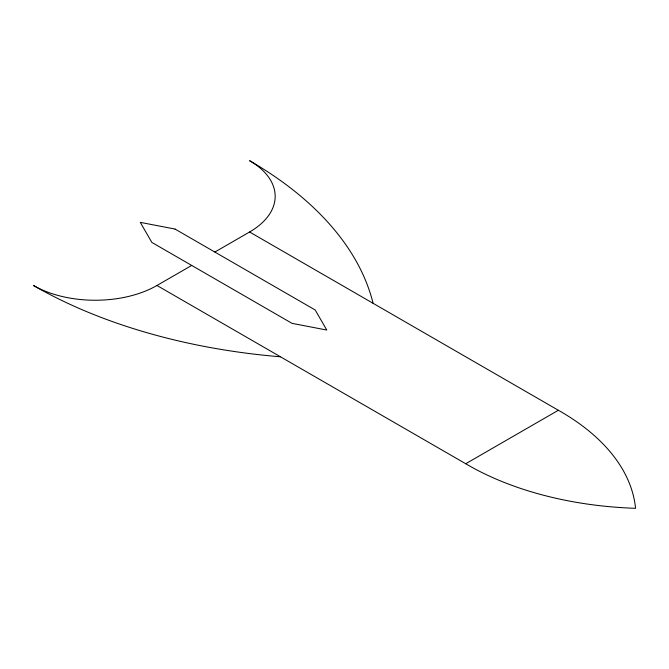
<?xml version="1.0" encoding="UTF-8"?>
<svg xmlns="http://www.w3.org/2000/svg" width="669" height="669" viewBox="0 0 669 669"><rect width="100%" height="100%" fill="white"/><g stroke="black" fill="none" stroke-linecap="round" stroke-linejoin="round"><path stroke-width="1" d="M280.462 356.786A436.665 252.104 0 0 1 33.45 285.479A87.33 50.418 0 0 0 156.956 285.479L191.694 265.426M214.849 252.054L249.587 232.001L558.356 410.264A257.766 148.819 0 0 1 635.55 508.306A257.766 148.819 0 0 1 465.724 463.742L156.956 285.479M465.724 463.742L558.356 410.264M373.093 303.3A436.665 252.104 0 0 0 249.587 160.694A87.33 50.418 0 0 1 249.587 232.001M175.019 229.057L140.281 222.367L151.863 242.429L292.044 323.361L326.781 330.043L315.199 309.99L175.019 229.057"/></g></svg>
